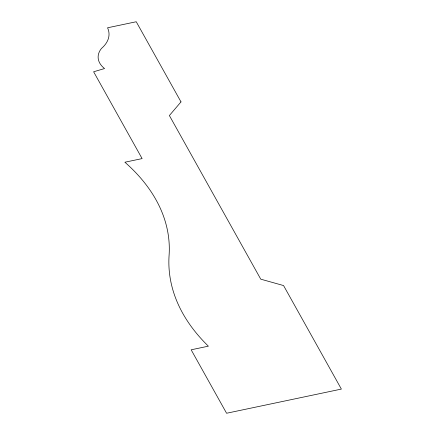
<?xml version="1.0" encoding="UTF-8"?>
<svg xmlns="http://www.w3.org/2000/svg" width="435" height="435" viewBox="0 0 435 435"><rect width="100%" height="100%" fill="white"/><g stroke="black" fill="none" stroke-linecap="round" stroke-linejoin="round"><path stroke-width="0.65" d="M180.998 101.893L169.378 115.541L260.755 279.172L283.566 285.561L341.377 389.086L226.586 413.25L191.155 349.8L208.37 346.178A283.549 166.665 -1.7 0 1 169.09 255.345A271.815 159.77 -1.7 0 0 124.888 162.222L142.109 158.601L93.623 71.775L104.558 68.561A33.473 19.673 -1.7 0 1 101.475 48.443A41.64 24.48 -1.7 0 0 107.548 27.791L136.242 21.75L180.998 101.893"/></g></svg>
